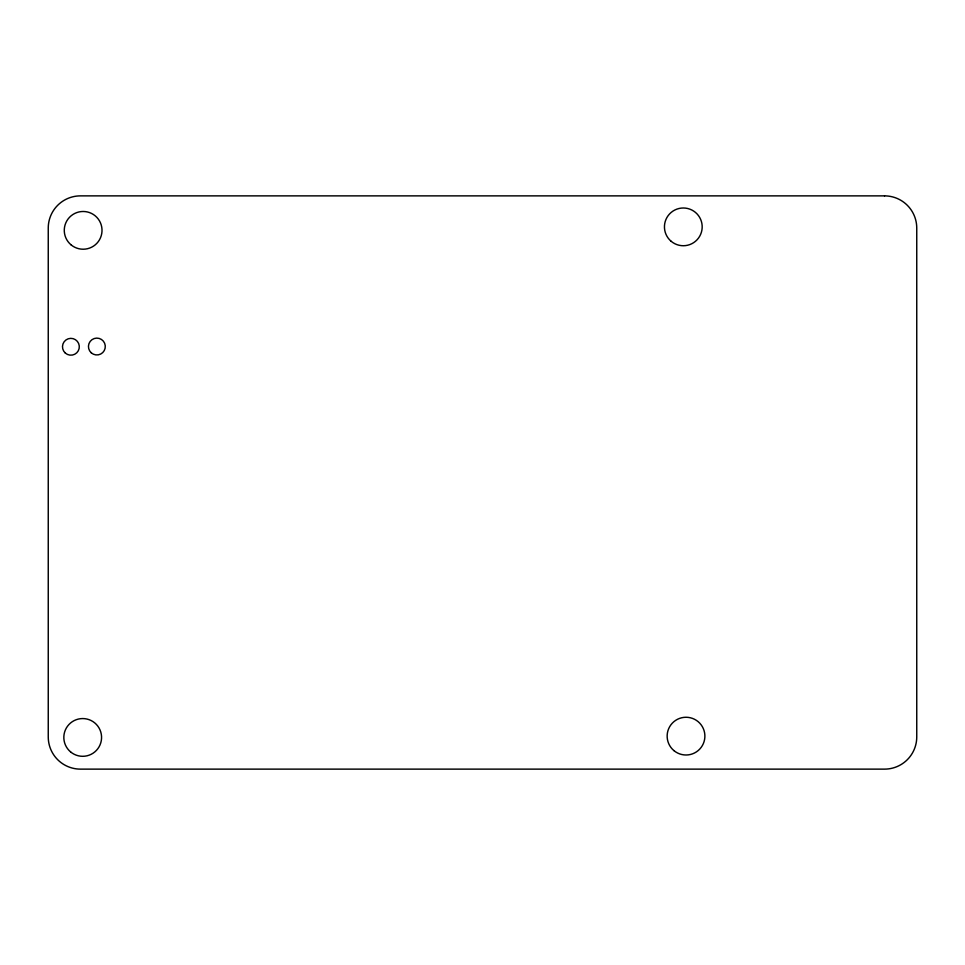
<?xml version="1.0" encoding="UTF-8"?>
<svg xmlns="http://www.w3.org/2000/svg" width="965" height="965" viewBox="0 0 965 965"><rect width="100%" height="100%" fill="white"/><g stroke="black" fill="none" stroke-linecap="round" stroke-linejoin="round"><path stroke-width="1.45" d="M884.543 195.871L80.457 195.871A32.207 32.207 0 0 0 48.25 228.09L48.25 736.91A32.207 32.207 0 0 0 80.457 769.129L884.543 769.129A32.207 32.207 0 0 0 916.75 736.91L916.75 228.09A32.207 32.207 0 0 0 884.543 195.871M71.036 244.821A18.866 18.866 0 0 0 101.735 233.602A18.866 18.866 0 0 0 76.669 212.626A18.866 18.866 0 0 0 71.036 244.821M671.206 241.334A18.866 18.866 0 0 0 701.905 230.116A18.866 18.866 0 0 0 676.839 209.14A18.866 18.866 0 0 0 671.206 241.334M673.908 750.601A18.866 18.866 0 0 0 704.607 739.383A18.866 18.866 0 0 0 679.541 718.406A18.866 18.866 0 0 0 673.908 750.601M70.59 751.904A18.866 18.866 0 0 0 101.289 740.686A18.866 18.866 0 0 0 76.223 719.709A18.866 18.866 0 0 0 70.59 751.904M65.318 353.069A8.42 8.42 0 0 0 79.142 348.449A8.42 8.42 0 0 0 68.226 338.787A8.42 8.42 0 0 0 65.318 353.069M91.289 352.84A8.42 8.42 0 0 0 105.125 348.22A8.42 8.42 0 0 0 94.196 338.546A8.42 8.42 0 0 0 91.289 352.84"/></g></svg>
